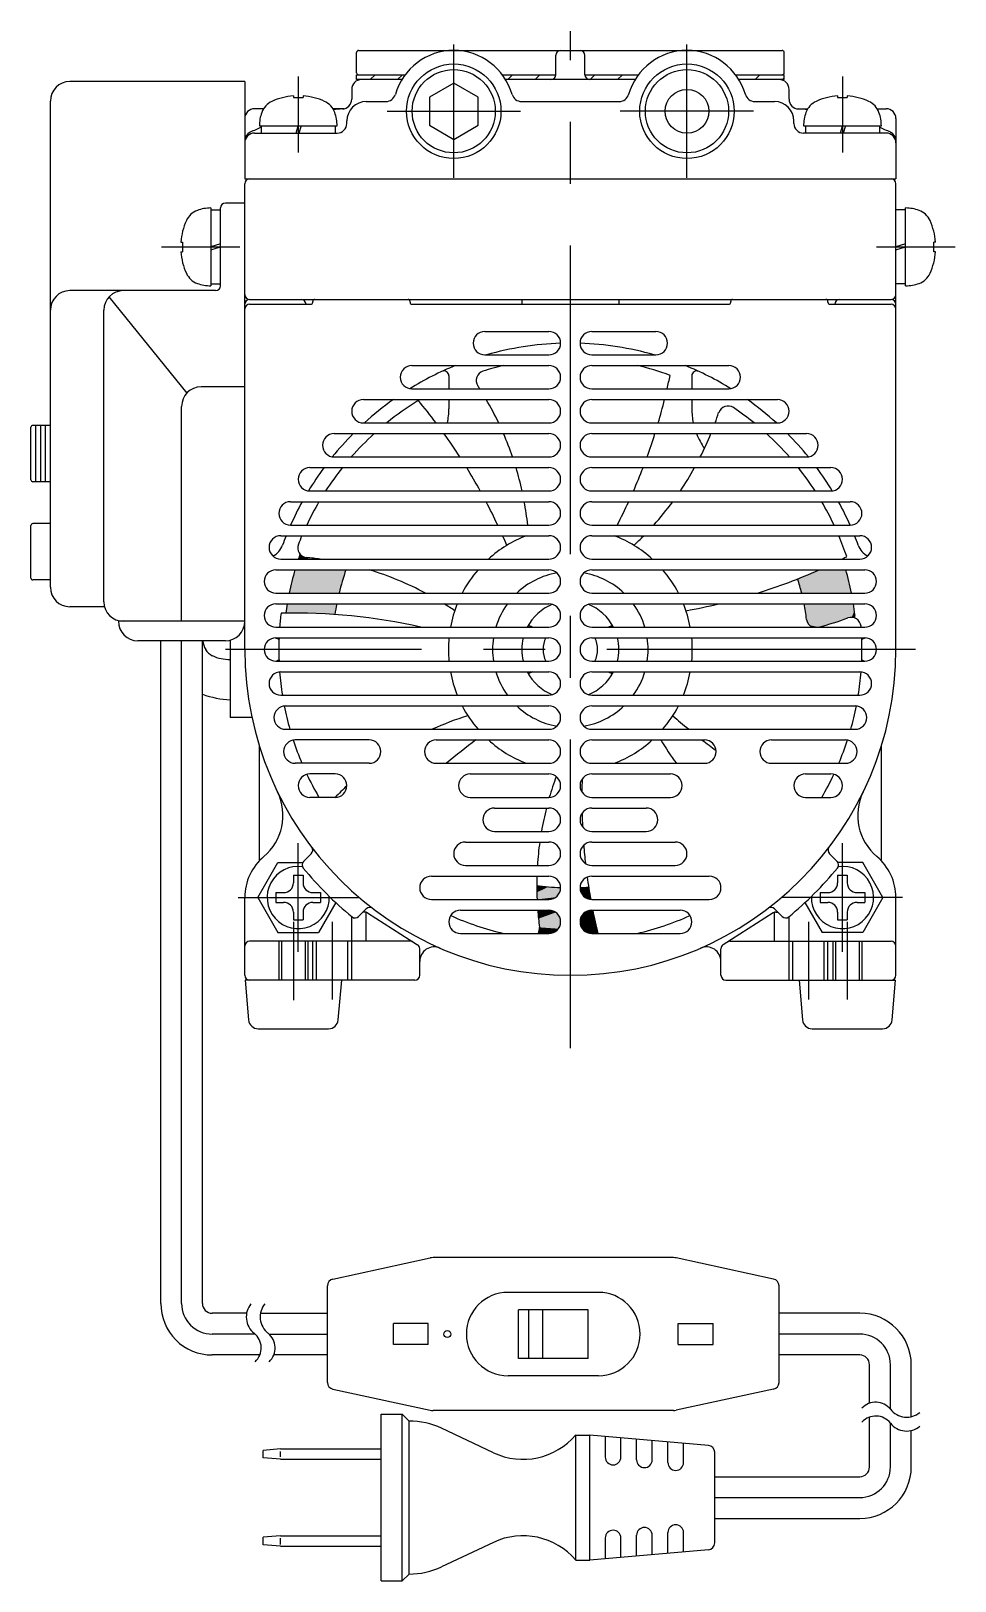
# Model space of a CAD drawing. Extents: x -260 to 40, y -107 to 195.
# Drawn here: x -55.5 to 39.6, y -95.8 to 63.6 of the extents above; entities that cross this region are included whole.
import ezdxf

# ---------------------------------------------------------------- set-up
doc = ezdxf.new("R2010")
doc.units = 0
doc.linetypes.add('CENTER', pattern=[50.8, 31.75, -6.35, 6.35, -6.35])
doc.linetypes.add('DASHED', pattern=[19.05, 12.7, -6.35])
doc.layers.get('0').update_dxf_attribs({"linetype": 'CONTINUOUS'})
doc.layers.add('CENTER', color=1, linetype='CENTER')

# ---------------------------------------------------------------- blocks, each defined once
blk = doc.blocks.new('*U10')
at = {"color": 7, "linetype": 'CONTINUOUS', "extrusion": (0, 0, -1)}
for points in [[(3.47, -24.25), (2.24, -24.4), (3.46, -24.98)], [(2.24, -24.4), (1, -24.48), (3.46, -24.98)], [(1, -24.48), (1.05, -24.86), (3.46, -24.98)], [(1.05, -24.86), (1.22, -25.2), (3.46, -24.98)], [(3.46, -24.98), (1.22, -25.2), (3.44, -25.7)], [(1.22, -25.2), (1.49, -25.47), (3.44, -25.7)], [(1.49, -25.47), (1.83, -25.64), (3.44, -25.7)], [(1.83, -25.64), (2.2, -25.7), (3.44, -25.7)]]:
    blk.add_solid(points, dxfattribs=at)
blk = doc.blocks.new('*U11')
at = {"color": 7, "linetype": 'CONTINUOUS', "extrusion": (0, 0, -1)}
for points in [[(3.37, -26.8), (1.83, -26.86), (3.29, -27.68)], [(2.2, -26.8), (1.83, -26.86), (3.37, -26.8)], [(1.83, -26.86), (1.49, -27.03), (3.29, -27.68)], [(1.49, -27.03), (1.23, -27.29), (3.29, -27.68)], [(1.23, -27.29), (1.06, -27.63), (3.29, -27.68)], [(1.06, -27.63), (1, -28), (3.29, -27.68)], [(3.29, -27.68), (1, -28), (3.19, -28.57)], [(3.19, -28.57), (1.23, -28.71), (3.2, -28.89)], [(1, -28), (1.06, -28.37), (3.19, -28.57)], [(1.06, -28.37), (1.23, -28.71), (3.19, -28.57)], [(3.2, -28.89), (1.49, -28.97), (3.31, -29.2)], [(1.49, -28.97), (1.83, -29.14), (3.31, -29.2)], [(1.83, -29.14), (2.2, -29.2), (3.31, -29.2)], [(1.23, -28.71), (1.49, -28.97), (3.2, -28.89)]]:
    blk.add_solid(points, dxfattribs=at)
blk = doc.blocks.new('*U12')
at = {"color": 7, "linetype": 'CONTINUOUS', "extrusion": (0, 0, -1)}
for points in [[(-1.44, -24.46), (-1.98, -25.06), (-1, -24.48)], [(-1, -24.48), (-1.98, -25.06), (-1.05, -24.83)], [(-1.05, -24.83), (-1.98, -25.06), (-1.2, -25.16)], [(-1.98, -25.06), (-2.09, -25.7), (-1.2, -25.16)], [(-1.2, -25.16), (-2.09, -25.7), (-1.44, -25.43)], [(-1.88, -24.43), (-1.98, -25.06), (-1.44, -24.46)], [(-1.44, -25.43), (-2.09, -25.7), (-1.75, -25.61)]]:
    blk.add_solid(points, dxfattribs=at)
blk = doc.blocks.new('*U13')
at = {"color": 7, "linetype": 'CONTINUOUS', "extrusion": (0, 0, -1)}
for points in [[(-1.49, -27.03), (-2.55, -28), (-1.23, -27.29)], [(-1.83, -26.86), (-2.55, -28), (-1.49, -27.03)], [(-2.3, -26.8), (-2.55, -28), (-1.83, -26.86)], [(-2.2, -26.8), (-2.3, -26.8), (-1.83, -26.86)], [(-1.06, -27.63), (-2.55, -28), (-1, -28)], [(-1, -28), (-2.55, -28), (-1.06, -28.37)], [(-1.23, -27.29), (-2.55, -28), (-1.06, -27.63)], [(-2.55, -28), (-2.83, -29.2), (-1.06, -28.37)], [(-1.06, -28.37), (-2.83, -29.2), (-1.23, -28.71)], [(-1.23, -28.71), (-2.83, -29.2), (-1.49, -28.97)], [(-1.49, -28.97), (-2.83, -29.2), (-1.83, -29.14)], [(-1.83, -29.14), (-2.83, -29.2), (-2.2, -29.2)]]:
    blk.add_solid(points, dxfattribs=at)
blk = doc.blocks.new('*U14')
at = {"color": 7, "linetype": 'CONTINUOUS', "extrusion": (0, 0, -1)}
for points in [[(28.34, 8.2), (23.48, 7.01), (28.66, 7.01)], [(23.09, 8.2), (23.48, 7.01), (28.34, 8.2)], [(28.66, 7.01), (23.8, 5.8), (28.92, 5.8)], [(23.48, 7.01), (23.8, 5.8), (28.66, 7.01)]]:
    blk.add_solid(points, dxfattribs=at)
blk = doc.blocks.new('*U15')
at = {"color": 7, "linetype": 'CONTINUOUS', "extrusion": (0, 0, -1)}
for points in [[(29.2, 4.22), (24.15, 4.15), (29.26, 3.74)], [(24.15, 4.15), (26.75, 3.72), (29.26, 3.74)], [(24.04, 4.7), (24.15, 4.15), (29.2, 4.22)], [(29.12, 4.7), (24.04, 4.7), (29.2, 4.22)], [(24.15, 4.15), (24.23, 3.6), (26.75, 3.72)]]:
    blk.add_solid(points, dxfattribs=at)
blk = doc.blocks.new('*U16')
at = {"color": 7, "linetype": 'CONTINUOUS', "extrusion": (0, 0, -1)}
for points in [[(27.82, 9.82), (27.52, 9.57), (27.91, 9.56)], [(27.52, 9.57), (27.14, 9.46), (27.91, 9.56)], [(27.91, 9.56), (27.14, 9.46), (28, 9.3)], [(27.14, 9.46), (26.44, 9.39), (28, 9.3)], [(26.44, 9.39), (25.73, 9.3), (28, 9.3)]]:
    blk.add_solid(points, dxfattribs=at)
blk = doc.blocks.new('*U17')
at = {"color": 7, "linetype": 'CONTINUOUS', "extrusion": (0, 0, -1)}
for points in [[(-24.04, 4.7), (-29.23, 3.96), (-24.19, 3.9)], [(-29.12, 4.7), (-29.23, 3.96), (-24.04, 4.7)], [(-29.23, 3.96), (-28.94, 3.31), (-24.19, 3.9)], [(-24.19, 3.9), (-28.94, 3.31), (-24.3, 3.09)], [(-28.94, 3.31), (-28.56, 3.25), (-24.3, 3.09)], [(-28.56, 3.25), (-27.08, 2.74), (-24.3, 3.09)], [(-29.23, 3.96), (-29.32, 3.22), (-28.94, 3.31)], [(-24.3, 3.09), (-27.08, 2.74), (-24.41, 2.76)], [(-24.41, 2.76), (-27.08, 2.74), (-24.61, 2.49)], [(-27.08, 2.74), (-25.57, 2.3), (-24.61, 2.49)], [(-24.61, 2.49), (-25.57, 2.3), (-24.9, 2.3)]]:
    blk.add_solid(points, dxfattribs=at)
blk = doc.blocks.new('*U18')
at = {"color": 7, "linetype": 'CONTINUOUS', "extrusion": (0, 0, -1)}
for points in [[(-28.34, 8.2), (-28.66, 7.01), (-24.5, 7.72)], [(-25.6, 8.2), (-28.34, 8.2), (-24.5, 7.72)], [(-24.5, 7.72), (-28.66, 7.01), (-23.4, 7.27)], [(-23.4, 7.27), (-28.66, 7.01), (-23.61, 6.54)], [(-28.66, 7.01), (-28.92, 5.8), (-23.61, 6.54)], [(-23.61, 6.54), (-28.92, 5.8), (-23.8, 5.8)]]:
    blk.add_solid(points, dxfattribs=at)

msp = doc.modelspace()

# ---------------------------------------------------------------- linework, layer by layer
at = {"color": 7, "linetype": 'CONTINUOUS'}
for p, q in [((-22, 59.3), (-22, 61.4)), ((-21.8, 61.6), (21.8, 61.6)), ((-1.5, 59.1), (-1.5, 61.1)), ((1.5, 59.1), (1.5, 61.1)), ((22, 59.3), (22, 61.4)), ((-22, 59.1), (-17, 59.1)), ((-22, 58.6), (-22, 59.1)), ((-7, 59.1), (-1.5, 59.1)), ((1.5, 59.1), (7, 59.1)), ((17, 59.1), (22, 59.1)), ((22, 58.6), (22, 59.1)), ((-33.5, 58.4), (-51.5, 58.4)), ((-33.5, 58.4), (-33.5, 48.4)), ((-22.5, 57.6), (-22.5, 56.58)), ((-17.34, 58.6), (-22, 58.6)), ((-12, 58.24), (-14.5, 56.79)), ((-9.5, 56.79), (-12, 58.24)), ((6.66, 58.6), (-6.66, 58.6)), ((22, 58.6), (17.34, 58.6)), ((22.5, 56.58), (22.5, 57.6)), ((-53.5, 6.4), (-53.5, 56.4)), ((-28.5, 56.93), (-28.5, 56.75)), ((-28.5, 56.75), (-27.5, 56.75)), ((-27.5, 56.93), (-27.5, 56.75)), ((-21, 56.35), (-18.97, 56.35)), ((-14.5, 56.79), (-14.5, 53.91)), ((-9.5, 53.91), (-9.5, 56.79)), ((-5.03, 56.35), (5.03, 56.35)), ((18.97, 56.35), (21, 56.35)), ((27.5, 56.93), (27.5, 56.75)), ((27.5, 56.75), (28.5, 56.75)), ((28.5, 56.93), (28.5, 56.75)), ((-31.57, 55.6), (-32.5, 55.6)), ((-23.3, 55.6), (-24.43, 55.6)), ((-23, 54.1), (-23, 54.35)), ((23, 54.1), (23, 54.35)), ((23.3, 55.6), (24.43, 55.6)), ((31.57, 55.6), (32.5, 55.6)), ((33.5, 54.6), (33.5, 48.4)), ((-32.5, 53.1), (-24, 53.1)), ((-32, 53.85), (-24, 53.85)), ((-31.8, 53.85), (-31.8, 53.1)), ((-28.22, 53.1), (-28, 53.85)), ((-27.7, 53.85), (-27.93, 53.1)), ((-24.2, 53.85), (-24.2, 53.1)), ((-14.5, 53.91), (-12, 52.46)), ((-12, 52.46), (-9.5, 53.91)), ((24, 53.85), (32, 53.85)), ((32.5, 53.1), (24, 53.1)), ((24.2, 53.85), (24.2, 53.1)), ((27.78, 53.1), (28, 53.85)), ((28.3, 53.85), (28.08, 53.1)), ((31.8, 53.85), (31.8, 53.1)), ((-33.5, 48.4), (33.5, 48.4)), ((-33.5, 0), (-33.5, 47.9)), ((33.5, 0), (33.5, 47.9)), ((-37, 45.4), (-37, 37.4)), ((-37, 45.2), (-36, 45.2)), ((-36, 37.4), (-36, 45.4)), ((-33.5, 45.9), (-35.5, 45.9)), ((34.5, 45.2), (33.5, 45.2)), ((34.5, 37.4), (34.5, 45.4)), ((-40.08, 41.9), (-39.9, 41.9)), ((-39.9, 41.9), (-39.9, 40.9)), ((-36, 41.7), (-37, 41.4)), ((34.5, 41.7), (33.5, 41.4)), ((37.4, 40.9), (37.4, 41.9)), ((37.58, 41.9), (37.4, 41.9)), ((-40.08, 40.9), (-39.9, 40.9)), ((-37, 41.1), (-36, 41.4)), ((33.5, 41.1), (34.5, 41.4)), ((37.58, 40.9), (37.4, 40.9)), ((-36.5, 36.9), (-51.5, 36.9)), ((-37, 37.6), (-36, 37.6)), ((34.5, 37.6), (33.5, 37.6)), ((-47.48, 36.25), (-39.48, 26.35)), ((-33, 36), (33, 36)), ((-33, 35.5), (-26.7, 35.5)), ((-26.5, 35.7), (-26.5, 35.8)), ((-16.5, 35.7), (-16.5, 35.8)), ((-16.3, 35.5), (16.3, 35.5)), ((-5, 36), (-5, 35.5)), ((5, 36), (5, 35.5)), ((16.5, 35.7), (16.5, 35.8)), ((26.5, 35.7), (26.5, 35.8)), ((26.7, 35.5), (33, 35.5)), ((-48, 4.9), (-48, 34.9)), ((-8.8, 32.7), (-2.2, 32.7)), ((2.2, 32.7), (8.8, 32.7)), ((-8.8, 30.3), (-2.2, 30.3)), ((2.2, 30.3), (8.8, 30.3)), ((-16.3, 29.2), (-2.2, 29.2)), ((2.2, 29.2), (16.3, 29.2)), ((-12.5, 28.14), (-12.5, 26.8)), ((12.5, 28.14), (12.5, 26.8)), ((-33.5, 27), (-38, 27)), ((-21.3, 25.7), (-2.2, 25.7)), ((-16.3, 26.8), (-2.2, 26.8)), ((-12.5, 25.7), (-12.5, 24.74)), ((2.2, 26.8), (16.3, 26.8)), ((2.2, 25.7), (21.3, 25.7)), ((12.5, 25.7), (12.5, 24.74)), ((-40, 2.9), (-40, 25)), ((-55.5, 17.45), (-55.5, 22.85)), ((-53.5, 23.05), (-55.3, 23.05)), ((-55, 17.25), (-55, 23.05)), ((-54.5, 17.25), (-54.5, 23.05)), ((-54, 17.25), (-54, 23.05)), ((-21.3, 23.3), (-2.2, 23.3)), ((2.2, 23.3), (21.3, 23.3)), ((-24.3, 22.2), (-2.2, 22.2)), ((2.2, 22.2), (24.3, 22.2)), ((-24.3, 19.8), (-2.2, 19.8)), ((2.2, 19.8), (24.3, 19.8)), ((-26.8, 18.7), (-2.2, 18.7)), ((2.2, 18.7), (26.8, 18.7)), ((-53.5, 17.25), (-55.3, 17.25)), ((-26.8, 16.3), (-2.2, 16.3)), ((2.2, 16.3), (26.8, 16.3)), ((-28.8, 15.2), (-2.2, 15.2)), ((2.2, 15.2), (28.8, 15.2)), ((-55.5, 7.35), (-55.5, 12.75)), ((-53.5, 12.95), (-55.3, 12.95)), ((-28.8, 12.8), (-2.2, 12.8)), ((2.2, 12.8), (28.8, 12.8)), ((-29.8, 11.7), (-2.2, 11.7)), ((2.2, 11.7), (29.8, 11.7)), ((-30.3, 8.2), (-2.2, 8.2)), ((-29.8, 9.3), (-2.2, 9.3)), ((2.2, 9.3), (29.8, 9.3)), ((2.2, 8.2), (30.3, 8.2)), ((-53.5, 7.15), (-55.3, 7.15)), ((-30.3, 5.8), (-2.2, 5.8)), ((2.2, 5.8), (30.3, 5.8)), ((-47.94, 4.4), (-51.5, 4.4)), ((-30.3, 4.7), (-2.2, 4.7)), ((2.2, 4.7), (30.3, 4.7)), ((-33.5, 2.9), (-46.5, 2.9)), ((-30.3, 2.3), (-2.2, 2.3)), ((-4.04, 2.3), (-4.33, 2.5)), ((-3.9, 2.3), (-4.33, 2.5)), ((2.2, 2.3), (30.3, 2.3)), ((3.9, 2.3), (4.33, 2.5)), ((4.04, 2.3), (4.33, 2.5)), ((-35.5, 0.9), (-44.5, 0.9)), ((-42.15, -67.25), (-42.15, 0.9)), ((-40, -67.25), (-40, 0.9)), ((-37.86, -67.25), (-37.86, 0.9)), ((-35, 0.96), (-35, -7)), ((-30.3, 1.2), (-2.2, 1.2)), ((2.2, 1.2), (30.3, 1.2)), ((-30.3, -1.2), (-2.2, -1.2)), ((2.2, -1.2), (30.3, -1.2)), ((-29.8, -2.3), (-2.2, -2.3)), ((-3.9, -2.3), (-4.33, -2.5)), ((-4.04, -2.3), (-4.33, -2.5)), ((2.2, -2.3), (29.8, -2.3)), ((3.9, -2.3), (4.33, -2.5)), ((4.04, -2.3), (4.33, -2.5)), ((-29.8, -4.7), (-2.2, -4.7)), ((2.2, -4.7), (29.8, -4.7)), ((-29.3, -5.8), (-2.2, -5.8)), ((2.2, -5.8), (29.3, -5.8)), ((-32.76, -7), (-35, -7)), ((-29.3, -8.2), (-2.2, -8.2)), ((-20.7, -9.3), (-28.3, -9.3)), ((-13.8, -9.3), (-2.2, -9.3)), ((2.2, -8.2), (29.3, -8.2)), ((2.2, -9.3), (13.8, -9.3)), ((20.7, -9.3), (28.3, -9.3)), ((-32, -21.64), (-32, -9.91)), ((32, -21.64), (32, -9.91)), ((-20.7, -11.7), (-28.3, -11.7)), ((-13.8, -11.7), (-2.2, -11.7)), ((2.2, -11.7), (13.8, -11.7)), ((20.7, -11.7), (28.3, -11.7)), ((-24.2, -12.8), (-26.8, -12.8)), ((-10.3, -12.8), (-2.2, -12.8)), ((2.2, -12.8), (10.3, -12.8)), ((24.2, -12.8), (26.8, -12.8)), ((-24.2, -15.2), (-26.8, -15.2)), ((-10.3, -15.2), (-2.2, -15.2)), ((2.2, -15.2), (10.3, -15.2)), ((24.2, -15.2), (26.8, -15.2)), ((-7.8, -16.3), (-2.2, -16.3)), ((2.2, -16.3), (7.8, -16.3)), ((-7.8, -18.7), (-2.2, -18.7)), ((2.2, -18.7), (7.8, -18.7)), ((-10.8, -19.8), (-2.2, -19.8)), ((2.2, -19.8), (10.8, -19.8)), ((-32.17, -25.5), (-30.09, -21.9)), ((-30.09, -21.9), (-27.56, -21.9)), ((-27.45, -21.8), (-26.66, -21)), ((-10.8, -22.2), (-2.2, -22.2)), ((2.2, -22.2), (10.8, -22.2)), ((27.45, -21.8), (26.66, -21)), ((30.09, -21.9), (27.56, -21.9)), ((32.17, -25.5), (30.09, -21.9)), ((-28.5, -23.2), (-28.5, -24)), ((-28.5, -23.2), (-27.5, -23.2)), ((-27.5, -23.2), (-27.5, -24)), ((-14.3, -23.3), (-2.2, -23.3)), ((2.2, -23.3), (14.3, -23.3)), ((27.5, -23.2), (27.5, -24)), ((27.5, -23.2), (28.5, -23.2)), ((28.5, -23.2), (28.5, -24)), ((-33.5, -33.5), (-33.5, -25.5)), ((-32.17, -25.5), (-30.09, -29.1)), ((-30.3, -25), (-30.3, -26)), ((-30.3, -25), (-29.5, -25)), ((-26.5, -25), (-25.7, -25)), ((-25.7, -25), (-25.7, -26)), ((25.7, -25), (25.7, -26)), ((25.7, -25), (26.5, -25)), ((29.5, -25), (30.3, -25)), ((32.17, -25.5), (30.09, -29.1)), ((30.3, -25), (30.3, -26)), ((33.5, -33.5), (33.5, -25.5)), ((-30.3, -26), (-29.5, -26)), ((-28.5, -27), (-28.5, -27.8)), ((-27.5, -27), (-27.5, -27.8)), ((-26.5, -26), (-25.7, -26)), ((-24.14, -26.03), (-25.91, -29.1)), ((-21.8, -27.45), (-21, -26.66)), ((-21.15, -27), (-21.34, -27)), ((-20.88, -27.08), (-15.73, -30.35)), ((-14.3, -25.7), (-2.2, -25.7)), ((-11.3, -26.8), (-2.2, -26.8)), ((2.2, -25.7), (14.3, -25.7)), ((2.2, -26.8), (11.3, -26.8)), ((20.88, -27.08), (15.73, -30.35)), ((21.8, -27.45), (21, -26.66)), ((21.15, -27), (21.34, -27)), ((24.14, -26.03), (25.91, -29.1)), ((25.7, -26), (26.5, -26)), ((27.5, -27), (27.5, -27.8)), ((28.5, -27), (28.5, -27.8)), ((29.5, -26), (30.3, -26)), ((-28.5, -27.8), (-27.5, -27.8)), ((-22.5, -30), (-22.5, -27.5)), ((22.5, -30), (22.5, -27.5)), ((27.5, -27.8), (28.5, -27.8)), ((-16.43, -30), (-33, -30)), ((-30.09, -29.1), (-25.91, -29.1)), ((-11.3, -29.2), (-2.2, -29.2)), ((2.2, -29.2), (11.3, -29.2)), ((16.43, -30), (33, -30)), ((30.09, -29.1), (25.91, -29.1)), ((-15.5, -33.5), (-15.5, -30.77)), ((15.5, -33.5), (15.5, -30.77)), ((-33.47, -34), (-33.11, -38.09)), ((-16, -34), (-33.47, -34)), ((-23.89, -38.09), (-23.53, -34)), ((16, -34), (33.47, -34)), ((23.53, -34), (23.89, -38.09)), ((33.11, -38.09), (33.47, -34)), ((-32.12, -39), (-24.88, -39)), ((24.88, -39), (32.12, -39)), ((-24.43, -64.73), (-14.42, -62.56)), ((10.6, -62.53), (-14.12, -62.53)), ((20.91, -64.73), (10.9, -62.56)), ((-25, -75.36), (-25, -65.43)), ((2.89, -66.1), (-6.41, -66.1)), ((21.48, -75.36), (21.48, -65.43)), ((-33.31, -68.25), (-36.86, -68.25)), ((-31.88, -68.25), (-25, -68.25)), ((1.82, -67.89), (-5.33, -67.89)), ((-5.33, -72.9), (-5.33, -67.89)), ((-4.26, -72.9), (-4.26, -67.89)), ((-2.83, -72.9), (-2.83, -67.89)), ((1.82, -72.9), (1.82, -67.89)), ((29.78, -68.25), (21.48, -68.25)), ((-18.2, -71.47), (-18.2, -69.32)), ((-14.63, -69.32), (-18.2, -69.32)), ((-14.63, -71.47), (-14.63, -69.32)), ((11.11, -69.32), (14.69, -69.32)), ((11.11, -71.47), (11.11, -69.32)), ((14.69, -71.47), (14.69, -69.32)), ((-32.43, -70.39), (-36.86, -70.39)), ((-30.98, -70.39), (-25, -70.39)), ((-14.63, -71.47), (-18.2, -71.47)), ((11.11, -71.47), (14.69, -71.47)), ((29.78, -70.39), (21.48, -70.39)), ((-31.95, -72.54), (-36.86, -72.54)), ((-25, -72.54), (-30.52, -72.54)), ((1.82, -72.9), (-5.33, -72.9)), ((29.78, -72.54), (21.48, -72.54)), ((2.89, -74.68), (-6.41, -74.68)), ((30.78, -77.5), (30.78, -73.54)), ((32.93, -78.12), (32.93, -73.54)), ((35.08, -78.87), (35.08, -73.55)), ((-24.43, -76.06), (-14.42, -78.23)), ((20.91, -76.06), (10.9, -78.23)), ((-19.46, -95.78), (-19.46, -78.62)), ((-19.46, -78.62), (-17.32, -78.62)), ((-17.32, -95.78), (-17.32, -78.62)), ((-16.6, -79.34), (-17.32, -78.62)), ((-16.6, -95.07), (-16.6, -79.34)), ((10.6, -78.26), (-14.12, -78.26)), ((30.78, -84.06), (30.78, -78.93)), ((32.93, -84.05), (32.93, -79.55)), ((-7.91, -82.59), (-13.26, -80.08)), ((0.56, -93.64), (0.56, -80.77)), ((0.56, -80.77), (1.99, -80.77)), ((1.99, -93.64), (1.99, -80.77)), ((14.2, -81.84), (1.99, -80.77)), ((3.6, -83.04), (3.6, -80.91)), ((5.2, -83.04), (5.2, -81.05)), ((6.81, -83.32), (6.81, -81.19)), ((35.08, -84.05), (35.08, -80.3)), ((-29.83, -82.2), (-31.62, -82.35)), ((-31.62, -83.11), (-31.62, -82.35)), ((-29.83, -82.2), (-19.46, -82.2)), ((-29.83, -83.02), (-29.83, -82.48)), ((8.42, -83.32), (8.42, -81.33)), ((10.03, -83.6), (10.03, -81.47)), ((11.64, -83.6), (11.64, -81.61)), ((14.86, -91.86), (14.86, -82.55)), ((-29.83, -83.27), (-31.62, -83.11)), ((-29.83, -83.27), (-19.46, -83.27)), ((14.86, -85.06), (29.78, -85.06)), ((14.86, -87.2), (29.78, -87.2)), ((10.03, -92.93), (10.03, -90.8)), ((11.64, -92.79), (11.64, -90.8)), ((14.86, -89.35), (29.78, -89.35)), ((-29.83, -91.13), (-31.62, -91.29)), ((-31.62, -92.05), (-31.62, -91.29)), ((-29.83, -92.21), (-31.62, -92.05)), ((-29.83, -91.13), (-19.46, -91.13)), ((-29.83, -92.04), (-29.83, -91.39)), ((-29.83, -92.21), (-19.46, -92.21)), ((-7.91, -91.81), (-13.26, -94.32)), ((3.6, -93.5), (3.6, -91.36)), ((5.2, -93.36), (5.2, -91.36)), ((6.81, -93.21), (6.81, -91.08)), ((8.42, -93.07), (8.42, -91.08)), ((0.56, -93.64), (1.99, -93.64)), ((14.2, -92.57), (1.99, -93.64)), ((-16.6, -95.07), (-17.32, -95.78)), ((-19.46, -95.78), (-17.32, -95.78))]:
    msp.add_line(p, q, dxfattribs=at)
at = {"color": 3, "linetype": 'CONTINUOUS'}
for p, q in [((-20.6, 58.6), (-20.1, 59.1)), ((-17.77, 58.6), (-17.27, 59.1)), ((-6.45, 58.6), (-5.95, 59.1)), ((-3.63, 58.6), (-3.13, 59.1)), ((2.03, 58.6), (2.53, 59.1)), ((4.86, 58.6), (5.36, 59.1)), ((19, 58.6), (19.5, 59.1)), ((21.83, 58.6), (22, 58.77))]:
    msp.add_line(p, q, dxfattribs=at)
at = {"color": 3, "linetype": 'DASHED'}
for p, q in [((-21, -30), (-21, -27.02)), ((21, -30), (21, -27.02)), ((-30, -30), (-30, -34)), ((-29.73, -30), (-29.73, -34)), ((-27.27, -30), (-27.27, -34)), ((-27, -30), (-27, -34)), ((-26.5, -34), (-26.5, -30)), ((-26.12, -34), (-26.12, -30)), ((-22.88, -34), (-22.88, -30)), ((-22.5, -34), (-22.5, -30)), ((22.5, -34), (22.5, -30)), ((22.88, -34), (22.88, -30)), ((26.12, -34), (26.12, -30)), ((26.5, -34), (26.5, -30)), ((27, -30), (27, -34)), ((27.27, -30), (27.27, -34)), ((29.73, -30), (29.73, -34)), ((30, -30), (30, -34))]:
    msp.add_line(p, q, dxfattribs=at)
at = {"color": 3, "linetype": 'CONTINUOUS'}
for centre in [(-12, 55.35), (12, 55.35)]:
    msp.add_circle(centre, 4.86, dxfattribs=at)
at = {"color": 7, "linetype": 'CONTINUOUS'}
for centre, radius in [((-12, 55.35), 4.28), ((12, 55.35), 4.28), ((12, 55.35), 2.25), ((-12.66, -70.39), 0.358)]:
    msp.add_circle(centre, radius, dxfattribs=at)
for centre, radius, start, end in [((-21.8, 61.4), 0.2, 90, 180), ((-12, 55.35), 6.25, 16.0134, 163.9866), ((-1, 61.1), 0.5, 90, 180), ((1, 61.1), 0.5, 0, 90), ((12, 55.35), 6.25, 16.0134, 163.9866), ((21.8, 61.4), 0.2, 0, 90), ((-21.8, 59.3), 0.2, 180, 270), ((-2, 59.1), 0.5, 270, 0), ((2, 59.1), 0.5, 180, 270), ((21.8, 59.3), 0.2, 270, 0), ((-51.5, 56.4), 2, 90, 180), ((-21.5, 57.6), 1, 90, 180), ((21.5, 57.6), 1, 0, 90), ((-29.88, 54.54), 2, 114.6567, 159.8271), ((-28, 50.45), 6.5, 94.4117, 114.6567), ((-28, 50.45), 6.5, 65.3433, 85.5883), ((-26.12, 54.54), 2, 20.1728, 65.3433), ((-23.5, 56.58), 1, 272.3149, 0), ((-21, 54.35), 2, 90, 180), ((-18.97, 57.35), 1, 270, 343.9866), ((-5.03, 57.35), 1, 196.0134, 270), ((5.03, 57.35), 1, 270, 343.9866), ((18.97, 57.35), 1, 196.0134, 270), ((21, 54.35), 2, 0, 90), ((23.5, 56.58), 1, 180, 267.6851), ((26.12, 54.54), 2, 114.6567, 159.8271), ((28, 50.45), 6.5, 94.4117, 114.6567), ((28, 50.45), 6.5, 65.3433, 85.5883), ((29.88, 54.54), 2, 20.1728, 65.3433), ((-32.5, 54.6), 1, 90, 180), ((-28, 53.85), 4, 159.8271, 180), ((-22.5, 31.84), 23.76, 92.3149, 94.5446), ((-28, 53.85), 4, 360, 20.1728), ((22.5, 31.84), 23.76, 85.4554, 87.6851), ((28, 53.85), 4, 159.8271, 180), ((28, 53.85), 4, 360, 20.1728), ((32.5, 54.6), 1, 0, 90), ((-32.5, 52.29), 1, 116.0667, 180), ((-32.5, 52.1), 1, 90, 180), ((-22.5, 31.84), 23.76, 113.0452, 116.0667), ((-24, 54.1), 1, 270, 0), ((24, 54.1), 1, 180, 270), ((22.5, 31.84), 23.76, 63.9333, 66.9548), ((32.5, 52.1), 1, 0, 90), ((32.5, 52.29), 1, 0, 63.9333), ((-33, 47.9), 0.5, 90, 180), ((33, 47.9), 0.5, 0, 90), ((-37.69, 43.28), 2, 110.1728, 155.3433), ((-37, 41.4), 4, 90, 110.1728), ((-35.5, 45.4), 0.5, 90, 180), ((34.5, 41.4), 4, 69.8272, 90), ((35.19, 43.28), 2, 24.6567, 69.8272), ((-33.6, 41.4), 6.5, 155.3433, 175.5883), ((31.1, 41.4), 6.5, 4.4117, 24.6567), ((-33.6, 41.4), 6.5, 184.4117, 204.6567), ((31.1, 41.4), 6.5, 335.3433, 355.5883), ((-37.69, 39.52), 2, 204.6567, 249.8272), ((35.19, 39.52), 2, 290.1728, 335.3433), ((-51.5, 34.9), 2, 90, 180), ((-46, 34.9), 2, 90, 180), ((-37, 41.4), 4, 249.8272, 270), ((-36.5, 37.4), 0.5, 270, 0), ((34.5, 41.4), 4, 270, 290.1728), ((-33, 36.5), 0.5, 180, 270), ((-33, 35.5), 0.5, 90, 180), ((-33, 35), 0.5, 90, 180), ((-27.7, 35.5), 0.5, 0, 90), ((-26.7, 35.7), 0.2, 270, 0), ((-26.3, 35.8), 0.2, 90, 180), ((-16.7, 35.8), 0.2, 0, 90), ((-16.3, 35.7), 0.2, 180, 270), ((16.3, 35.7), 0.2, 270, 0), ((16.7, 35.8), 0.2, 90, 180), ((26.3, 35.8), 0.2, 0, 90), ((26.7, 35.7), 0.2, 180, 270), ((27.7, 35.5), 0.5, 90, 180), ((33, 36.5), 0.5, 270, 0), ((33, 35.5), 0.5, 0, 90), ((33, 35), 0.5, 0, 90), ((-8.8, 31.5), 1.2, 90, 270), ((-2.2, 31.5), 1.2, 270, 90), ((2.2, 31.5), 1.2, 90, 270), ((8.8, 31.5), 1.2, 270, 90), ((0, 0), 31.5, 91.8194, 105.8658), ((0, 0), 31.5, 74.1342, 88.1806), ((-16.3, 28), 1.2, 90, 270), ((0, 0), 31.5, 112.0305, 121.6313), ((0, 0), 30, 103.2615, 107.4357), ((-2.2, 28), 1.2, 270, 90), ((2.2, 28), 1.2, 90, 270), ((0, 0), 30, 70, 76.7385), ((0, 0), 31.5, 58.3687, 67.9695), ((16.3, 28), 1.2, 270, 90), ((-13, 28.14), 0.5, 0, 114.7939), ((-8.69, 27.67), 1, 107.4357, 213.2957), ((-36.66, 9.3), 32.46, 32.6255, 33.2957), ((-47.84, 40.05), 59.3, 347.0862, 348.4613), ((13, 28.14), 0.5, 65.2061, 180), ((-38, 25), 2, 90, 180), ((-21.3, 24.5), 1.2, 90, 270), ((0, 0), 31.5, 125.3262, 132.2956), ((0, 0), 30, 121.428, 129.0436), ((-61.14, -12.43), 59.3, 37.0518, 39.8893), ((-36.66, 9.3), 32.46, 25.5523, 30.3488), ((-2.2, 24.5), 1.2, 270, 90), ((2.2, 24.5), 1.2, 90, 270), ((-47.84, 40.05), 59.3, 343.59, 345.9933), ((0, 0), 31.5, 47.7044, 54.6738), ((21.3, 24.5), 1.2, 270, 90), ((-19.5, 24.74), 7, 348.1401, 0), ((19.5, 24.74), 7, 180, 191.8599), ((-15.59, 34.46), 32.46, 339.894, 341.8637), ((16.22, 24.04), 1, 56.0037, 161.8637), ((0, 0), 30, 50.9564, 56.0037), ((-55.3, 22.85), 0.2, 90, 180), ((-24.3, 21), 1.2, 90, 270), ((0, 0), 31.5, 135.1897, 141.0552), ((0, 0), 30, 132.2686, 138.7001), ((-61.14, -12.43), 59.3, 32.923, 35.7314), ((-19.5, 24.74), 7, 338.5081, 338.7362), ((-36.66, 9.3), 32.46, 18.8761, 23.4189), ((-2.2, 21), 1.2, 270, 90), ((2.2, 21), 1.2, 90, 270), ((-47.84, 40.05), 59.3, 340.0296, 342.4787), ((19.5, 24.74), 7, 201.2638, 215.5323), ((-15.59, 34.46), 32.46, 333.1556, 337.8123), ((0, 0), 30, 41.2999, 47.7314), ((0, 0), 31.5, 38.9792, 44.8103), ((24.3, 21), 1.2, 270, 90), ((-26.8, 17.5), 1.2, 90, 270), ((0, 0), 31.5, 143.5835, 148.8182), ((0, 0), 30, 141.44, 147.0892), ((-61.14, -12.43), 59.3, 28.9789, 31.6656), ((-36.66, 9.3), 32.46, 12.4573, 16.8364), ((-2.2, 17.5), 1.2, 270, 90), ((2.2, 17.5), 1.2, 90, 270), ((-47.84, 40.05), 59.3, 336.3868, 338.8946), ((-15.59, 34.46), 32.46, 325.987, 330.9578), ((0, 0), 30, 32.9108, 38.56), ((0, 0), 31.5, 31.1818, 36.4165), ((26.8, 17.5), 1.2, 270, 90), ((-55.3, 17.45), 0.2, 180, 270), ((-28.8, 14), 1.2, 90, 270), ((0, 0), 31.5, 151.1486, 156.0243), ((0, 0), 30, 149.5579, 154.7438), ((-61.14, -12.43), 59.3, 25.1799, 27.7708), ((-36.66, 9.3), 32.46, 6.1943, 10.4763), ((-2.2, 14), 1.2, 270, 90), ((2.2, 14), 1.2, 90, 270), ((-47.84, 40.05), 59.3, 332.6397, 335.2216), ((-15.59, 34.46), 32.46, 318.1493, 323.611), ((0, 0), 30, 25.2562, 30.4421), ((0, 0), 31.5, 23.9757, 28.8514), ((28.8, 14), 1.2, 270, 90), ((-55.3, 12.75), 0.2, 90, 180), ((-29.8, 10.5), 1.2, 90, 270), ((0, 0), 31.5, 158.1963, 160.1017), ((0, 0), 30, 157.0455, 158.8637), ((0, 0), 12.55, 111.2084, 132.1803), ((-61.14, -12.43), 59.3, 22.9667, 24.0109), ((-2.2, 10.5), 1.2, 270, 90), ((2.2, 10.5), 1.2, 90, 270), ((0, 0), 12.55, 47.8197, 68.7916), ((-15.59, 34.46), 32.46, 312.9776, 315.4866), ((0, 0), 30, 18.568, 22.9545), ((0, 0), 31.5, 19.8983, 21.8037), ((29.8, 10.5), 1.2, 270, 90), ((-31.5, 11.4), 2, 296.5124, 340.1017), ((-27.05, 10.46), 1, 158.8637, 264.7237), ((0, 0), 29.5, 160.5602, 161.6238), ((31.5, 11.4), 2, 199.8983, 243.4876), ((-30.3, 7), 1.2, 90, 270), ((0, 0), 29.5, 163.8611, 168.6612), ((-30.13, -22.87), 32.46, 82.22, 84.7237), ((0, 0), 24.5, 160.4461, 166.3061), ((-30.13, -22.87), 32.46, 62.0044, 73.1193), ((0, 0), 12.55, 139.2026, 152.474), ((-2.2, 7), 1.2, 270, 90), ((2.2, 7), 1.2, 90, 270), ((0, 0), 12.55, 27.526, 40.7974), ((1.49, 62.37), 59.3, 287.4337, 293.9937), ((1.49, 62.37), 59.3, 296.4865, 297.0293), ((0, 0), 29.5, 18.3761, 18.4277), ((0, 0), 29.5, 11.3388, 16.1388), ((30.3, 7), 1.2, 270, 90), ((-55.3, 7.35), 0.2, 180, 270), ((-51.5, 6.4), 2, 180, 270), ((0, 0), 8, 99.9591, 133.5312), ((0, 0), 8, 46.4688, 80.0409), ((0, 0), 24.5, 13.6939, 17.263), ((-46, 4.9), 2, 180, 270), ((-30.3, 3.5), 1.2, 90, 270), ((0, 0), 30, 172.856, 175.603), ((-28.4, -55.55), 59.3, 77.3183, 91.3173), ((0, 0), 29.5, 170.8325, 172.7157), ((0, 0), 24.5, 168.94, 171.551), ((-30.13, -22.87), 32.46, 55.8376, 58.1139), ((0, 0), 12.55, 158.0065, 169.4399), ((0, 0), 8, 144.0202, 163.2917), ((0, 0), 5, 111.669, 152.6129), ((-2.2, 3.5), 1.2, 270, 90), ((2.2, 3.5), 1.2, 90, 270), ((0, 0), 5, 27.3871, 68.331), ((0, 0), 8, 16.7083, 35.9798), ((0, 0), 12.55, 10.5601, 21.9935), ((1.49, 62.37), 59.3, 280.1067, 283.4397), ((0, 0), 24.5, 7.2475, 11.06), ((17.22, 33.67), 32.46, 284.9068, 290.4357), ((28.91, 2.31), 1, 4.5757, 110.4357), ((0, 0), 29.5, 7.0109, 9.1675), ((28.29, 3.48), 1, 346.7391, 7.0109), ((30.3, 3.5), 1.2, 270, 90), ((-44.5, 2.9), 2, 180, 270), ((-35.5, 2.9), 2, 270, 0), ((25.3, 3.22), 1, 187.2475, 246.4906), ((0, 0), 30, 4.397, 4.5757), ((-35.5, 1.19), 2.34, 187.0985, 210.3158), ((-36.07, 0.88), 1.7, 211.0633, 243.0909), ((0, 0), 33.5, 180, 0), ((-30.3, 0), 1.2, 90, 270), ((-29.5, 3), 2, 244.2844, 256.0748), ((0, 0), 30, 177.7076, 182.2924), ((0, 0), 12.55, 174.5131, 185.4869), ((0, 0), 8, 171.3731, 188.6269), ((0, 0), 5, 166.1135, 193.8865), ((0, 0), 2.8, 154.6231, 205.3769), ((-2.2, 0), 1.2, 270, 90), ((2.2, 0), 1.2, 90, 270), ((0, 0), 2.8, 334.6231, 25.3769), ((0, 0), 5, 346.1135, 13.8865), ((0, 0), 8, 351.3731, 8.6269), ((0, 0), 12.55, 354.5131, 5.4869), ((29.5, 3), 2, 283.9252, 295.7156), ((0, 0), 30, 357.7076, 2.2924), ((30.3, 0), 1.2, 270, 90), ((-35.33, 2.39), 3.38, 243.3942, 259.4823), ((-34.82, 4.86), 5.9, 259.0304, 268.2613), ((-29.35, -3), 2, 108.4413, 115.6296), ((29.35, -3), 2, 64.3704, 71.5587), ((-29.8, -3.5), 1.2, 90, 270), ((0, 0), 30, 184.397, 189.0135), ((0, 0), 12.55, 190.5601, 201.9935), ((0, 0), 8, 196.7083, 215.9798), ((0, 0), 5, 207.3871, 248.331), ((-2.2, -3.5), 1.2, 270, 90), ((2.2, -3.5), 1.2, 90, 270), ((0, 0), 5, 291.669, 332.6129), ((0, 0), 8, 324.0202, 343.2917), ((0, 0), 12.55, 338.0065, 349.4399), ((0, 0), 30, 350.9865, 355.603), ((29.8, -3.5), 1.2, 270, 90), ((-34.51, 4.79), 9.97, 250.4232, 267.2111), ((-29.3, -7), 1.2, 90, 270), ((0, 0), 30, 191.1474, 195.8627), ((0, 0), 12.55, 207.526, 220.7974), ((0, 0), 8, 226.4688, 260.0409), ((-2.2, -7), 1.2, 270, 90), ((2.2, -7), 1.2, 90, 270), ((0, 0), 8, 279.9591, 313.5312), ((0, 0), 12.55, 319.2026, 332.474), ((0, 0), 30, 344.1373, 348.8383), ((29.3, -7), 1.2, 270, 90), ((-0.91, -37.81), 32.46, 107.2656, 114.205), ((49.69, 37.72), 59.3, 228.6787, 230.7569), ((-28.3, -10.5), 1.2, 90, 270), ((0, 0), 30, 198.0592, 202.9545), ((-20.7, -10.5), 1.2, 270, 90), ((-13.8, -10.5), 1.2, 90, 270), ((25.72, -56.84), 59.3, 126.7006, 130.4215), ((0, 0), 12.55, 227.8197, 248.7916), ((-2.2, -10.5), 1.2, 270, 90), ((2.2, -10.5), 1.2, 90, 270), ((0, 0), 12.55, 291.2084, 312.1803), ((37.06, 7.53), 32.46, 211.2231, 216.3203), ((49.69, 37.72), 59.3, 232.4686, 234.1799), ((13.8, -10.5), 1.2, 270, 90), ((20.7, -10.5), 1.2, 90, 270), ((0, 0), 30, 337.0455, 341.9408), ((28.3, -10.5), 1.2, 270, 90), ((-26.8, -14), 1.2, 90, 270), ((0, 0), 30, 205.3438, 210.2917), ((-24.2, -14), 1.2, 270, 90), ((-0.91, -37.81), 32.46, 132.886, 135.8562), ((-10.3, -14), 1.2, 90, 270), ((-2.2, -14), 1.2, 270, 90), ((29, -24.28), 32.46, 159.7592, 163.7515), ((2.2, -14), 1.2, 90, 270), ((60.48, -15.33), 59.3, 178.0502, 179.3314), ((10.3, -14), 1.2, 270, 90), ((24.2, -14), 1.2, 90, 270), ((0, 0), 30, 329.5579, 334.6562), ((26.8, -14), 1.2, 270, 90), ((-35.07, -17.07), 5.5, 309.9686, 25.9561), ((-25.04, -14.63), 1, 210.2917, 214.912), ((35.07, -17.07), 5.5, 154.0439, 230.0314), ((-7.8, -17.5), 1.2, 90, 270), ((29, -24.28), 32.46, 165.7637, 170.0963), ((-2.2, -17.5), 1.2, 270, 90), ((2.2, -17.5), 1.2, 90, 270), ((60.48, -15.33), 59.3, 181.4543, 182.8069), ((7.8, -17.5), 1.2, 270, 90), ((-27.01, -20.65), 0.5, 315, 37.3944), ((-10.8, -21), 1.2, 90, 270), ((29, -24.28), 32.46, 172.0615, 176.3201), ((-2.2, -21), 1.2, 270, 90), ((2.2, -21), 1.2, 90, 270), ((60.48, -15.33), 59.3, 184.6397, 186.4705), ((10.8, -21), 1.2, 270, 90), ((27.01, -20.65), 0.5, 142.6056, 225), ((-28, -25.5), 5.5, 129.9686, 180), ((-28, -25.5), 3.2, 82.2076, 1.8008), ((-27.1, -22.15), 0.5, 135, 219.2608), ((28, -25.5), 3.2, 178.1992, 97.7923), ((27.1, -22.15), 0.5, 320.7392, 45), ((28, -25.5), 5.5, 0, 50.0314), ((0, 0), 35.5, 219.2608, 230.7392), ((-14.3, -24.5), 1.2, 90, 270), ((29, -24.28), 32.46, 178.2638, 182.5006), ((-2.2, -24.5), 1.2, 270, 90), ((2.2, -24.5), 1.2, 90, 270), ((60.48, -15.33), 59.3, 187.8154, 190.07), ((14.3, -24.5), 1.2, 270, 90), ((0, 0), 35.5, 309.2608, 320.7392), ((-29.5, -24), 1, 270, 0), ((-26.5, -24), 1, 180, 270), ((0, 0), 24.5, 261.8604, 267.6603), ((0, 0), 24.5, 272.3396, 274.4069), ((26.5, -24), 1, 270, 0), ((29.5, -24), 1, 180, 270), ((-29.5, -27), 1, 0, 90), ((-26.5, -27), 1, 90, 180), ((-21.15, -27.5), 0.5, 57.5288, 90), ((-20.65, -27.01), 0.5, 52.6056, 135), ((-11.3, -28), 1.2, 90, 270), ((29, -24.28), 32.46, 184.4456, 187.5797), ((-2.2, -28), 1.2, 270, 90), ((2.2, -28), 1.2, 90, 270), ((60.48, -15.33), 59.3, 191.1514, 193.5254), ((11.3, -28), 1.2, 270, 90), ((20.65, -27.01), 0.5, 45, 127.3944), ((21.15, -27.5), 0.5, 90, 122.4712), ((26.5, -27), 1, 0, 90), ((29.5, -27), 1, 90, 180), ((-22, -27.5), 0.5, 175.4517, 180), ((-22.15, -27.1), 0.5, 230.7392, 315), ((0, 0), 30, 245.7679, 256.7385), ((-4.18, -28.7), 1, 329.8469, 7.5797), ((0, 0), 30, 283.2615, 294.2321), ((22.15, -27.1), 0.5, 225, 309.2608), ((22, -27.5), 0.5, 0, 4.5483), ((-33, -30.5), 0.5, 90, 180), ((-16.43, -30.5), 0.5, 57.5288, 90), ((16.43, -30.5), 0.5, 90, 122.4712), ((33, -30.5), 0.5, 0, 90), ((-16, -30.77), 0.5, 0, 57.5288), ((-14, -32.08), 1.5, 66.4218, 180), ((14, -32.08), 1.5, 0, 113.5782), ((16, -30.77), 0.5, 122.4712, 180), ((-33, -33.5), 0.5, 180, 270), ((-16, -33.5), 0.5, 270, 0), ((16, -33.5), 0.5, 180, 270), ((33, -33.5), 0.5, 270, 0), ((-32.12, -38), 0.994, 185, 270), ((-24.88, -38), 0.994, 270, 355), ((24.88, -38), 0.994, 185, 270), ((32.12, -38), 0.994, 270, 355), ((-14.12, -63.96), 1.43, 90, 102.2251), ((10.6, -63.96), 1.43, 77.7749, 90), ((-24.28, -65.43), 0.715, 102.2251, 180), ((20.76, -65.43), 0.715, 0, 77.7749), ((-6.41, -70.39), 4.29, 90, 270), ((2.89, -70.39), 4.29, 270, 90), ((-36.86, -67.26), 5.28, 179.9233, 270.0767), ((-36.86, -67.25), 3.14, 179.9355, 270.0645), ((-36.86, -67.25), 1, 180, 270), ((29.78, -73.55), 5.3, 0, 90), ((29.78, -73.54), 3.15, 0, 90), ((29.78, -73.54), 1, 0, 90), ((-24.28, -75.36), 0.715, 180, 257.7749), ((20.76, -75.36), 0.715, 282.2251, 0), ((-16.6, -87.2), 7.87, 64.8547, 90), ((-14.12, -76.83), 1.43, 257.7749, 270), ((10.6, -76.83), 1.43, 270, 282.2251), ((-4.88, -76.12), 7.15, 244.8547, 319.4584), ((14.14, -82.55), 0.715, 360, 85), ((4.4, -83.04), 0.804, 180, 0), ((7.62, -83.32), 0.804, 180, 0), ((10.84, -83.6), 0.804, 180, 0), ((29.78, -84.05), 5.3, 270, 0), ((29.78, -84.05), 3.15, 270, 0), ((29.78, -84.06), 1, 270, 0), ((4.4, -91.36), 0.804, 360, 180), ((7.62, -91.08), 0.804, 360, 180), ((10.84, -90.8), 0.804, 360, 180), ((-4.88, -98.28), 7.15, 40.5416, 115.1453), ((14.14, -91.86), 0.715, 275, 0), ((-16.6, -87.2), 7.87, 270, 295.1453)]:
    msp.add_arc(centre, radius, start, end, dxfattribs=at)
at = {"color": 3, "linetype": 'CONTINUOUS'}
for centre, radius, start, end in [((-31.2, -68.63), 2.15, 140.6306, 231.3402), ((-29.77, -68.63), 2.15, 140.6306, 231.3402), ((-33.75, -71.82), 1.94, 313.0908, 51.3402), ((-32.32, -71.82), 1.94, 313.0908, 51.3402), ((31.42, -79.33), 1.94, 38.6598, 136.9092), ((31.42, -80.76), 1.94, 38.6598, 136.9092), ((34.61, -76.78), 2.15, 218.6598, 309.3693), ((34.61, -78.21), 2.15, 218.6598, 309.3693)]:
    msp.add_arc(centre, radius, start, end, dxfattribs=at)
at = {"layer": 'CENTER', "color": 1, "linetype": 'CENTER'}
for p, q in [((-12, 48.49), (-12, 62.21)), ((0, -41), (0, 63.6)), ((12, 48.49), (12, 62.21)), ((-28, 58.93), (-28, 51.1)), ((28, 58.93), (28, 51.1)), ((-18.86, 55.35), (-5.14, 55.35)), ((18.86, 55.35), (5.14, 55.35)), ((-42.08, 41.4), (-34, 41.4)), ((31.5, 41.4), (39.58, 41.4)), ((35.5, 0), (-35.5, 0)), ((-28, -31.1), (-28, -19.9)), ((28, -31.1), (28, -19.9)), ((-34.17, -25.5), (-21.83, -25.5)), ((34.17, -25.5), (21.83, -25.5)), ((-28.5, -28), (-28.5, -36.04)), ((-24.5, -28), (-24.5, -36)), ((24.5, -28), (24.5, -36)), ((28.5, -28), (28.5, -36))]:
    msp.add_line(p, q, dxfattribs=at)

# ---------------------------------------------------------------- block references
at = {"color": 7, "linetype": 'CONTINUOUS'}
for name in ['*U16', '*U14', '*U18', '*U15', '*U17', '*U10', '*U12', '*U11', '*U13']:
    msp.add_blockref(name, (0, 0), dxfattribs=at)

doc.saveas('drawing.dxf')
